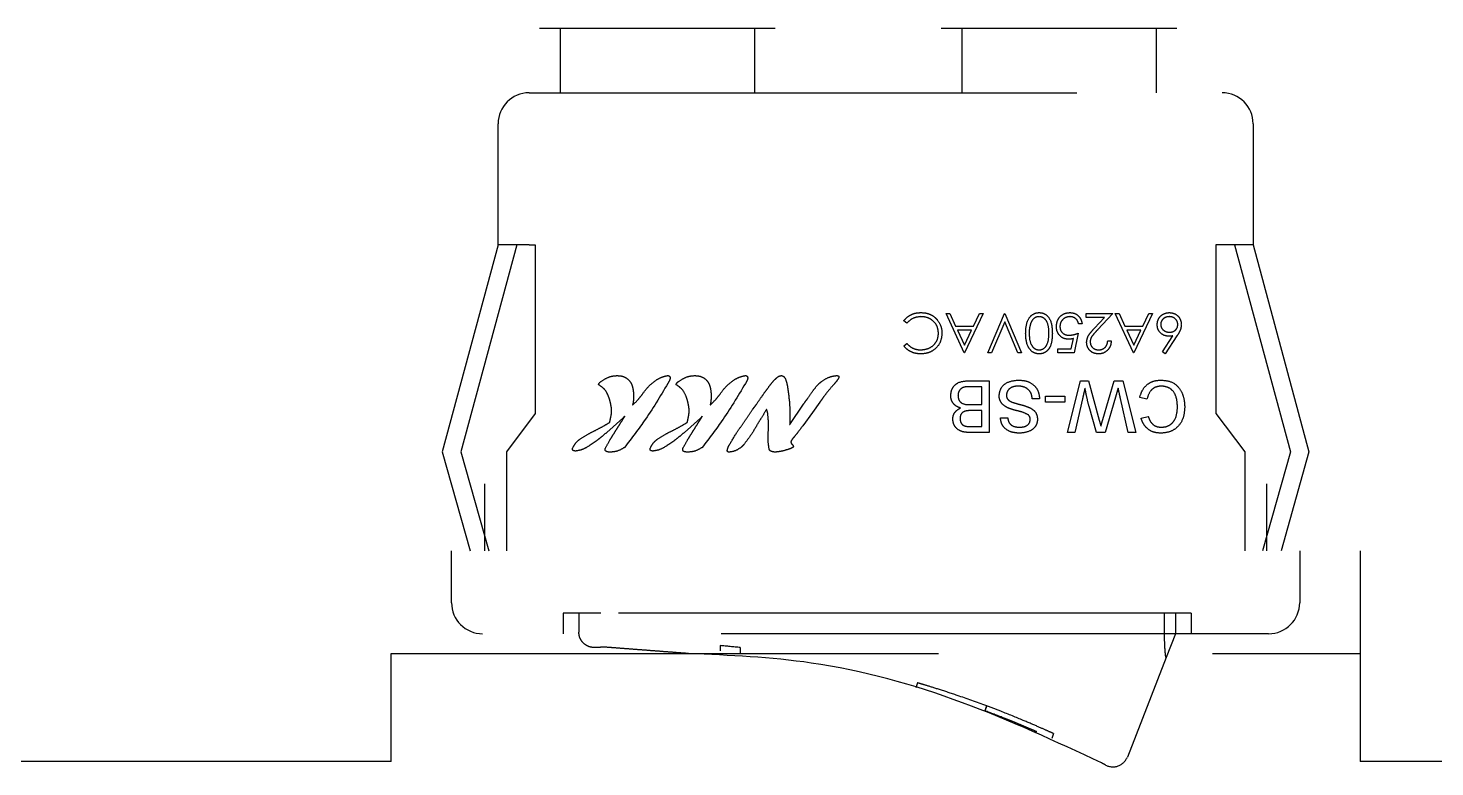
# Paper-space layout '2 DOOR PANEL LAYOUT - A1 Sheet' of a CAD drawing. Extents: x 50 to 825, y 22 to 486.
# Drawn here: x 438.407 to 442.903, y 461.147 to 463.508 of the extents above; entities that cross this region are included whole.
import ezdxf

# ---------------------------------------------------------------- set-up
doc = ezdxf.new("R2010")
doc.units = 0
doc.linetypes.add('HIDDEN', pattern=[0.375, 0.25, -0.125])
doc.layers.add('N-EQPM', color=3, linetype='Continuous', lineweight=25)

psp = doc.layouts.new('2 DOOR PANEL LAYOUT - A1 Sheet')

# ---------------------------------------------------------------- linework, layer by layer
at = {"layer": 'N-EQPM', "linetype": 'HIDDEN', "ltscale": 7}
for p, q in [((440.0415, 463.508), (440.7951, 463.508)), ((440.1076, 463.508), (440.1076, 463.3014)), ((440.729, 463.508), (440.729, 463.3014)), ((441.3249, 463.508), (442.0785, 463.508)), ((441.391, 463.508), (441.391, 463.3014)), ((442.0124, 463.508), (442.0124, 463.3014)), ((440.0084, 463.3014), (442.2232, 463.3014)), ((439.9092, 462.8154), (439.9092, 463.2022)), ((442.3223, 463.2022), (442.3223, 462.8154)), ((439.9092, 462.8154), (439.7307, 462.1543)), ((439.9687, 462.8154), (439.7902, 462.1543)), ((440.0084, 462.8154), (439.9092, 462.8154)), ((440.0084, 462.8154), (440.0282, 462.8154)), ((440.0282, 462.8154), (440.0282, 462.2766)), ((442.2232, 462.8154), (442.2033, 462.8154)), ((442.2033, 462.8154), (442.2033, 462.2766)), ((442.3223, 462.8154), (442.2232, 462.8154)), ((442.2628, 462.8154), (442.4413, 462.1543)), ((442.3223, 462.8154), (442.5008, 462.1543)), ((441.3408, 462.5956), (441.3531, 462.5956)), ((441.3988, 462.47), (441.3408, 462.5956)), ((441.3531, 462.5956), (441.3716, 462.5553)), ((441.46, 462.5956), (441.4004, 462.47)), ((441.4286, 462.5553), (441.4477, 462.5956)), ((441.4477, 462.5956), (441.46, 462.5956)), ((441.4745, 462.47), (441.5276, 462.5956)), ((441.5276, 462.5956), (441.5292, 462.5956)), ((441.5292, 462.5956), (441.5824, 462.47)), ((441.7885, 462.5956), (441.8739, 462.5956)), ((441.7885, 462.5827), (441.7885, 462.5956)), ((441.847, 462.5827), (441.7885, 462.5827)), ((441.8155, 462.5492), (441.847, 462.5827)), ((441.8739, 462.5956), (441.8252, 462.5436)), ((441.8819, 462.5956), (441.8942, 462.5956)), ((441.9399, 462.47), (441.8819, 462.5956)), ((441.8942, 462.5956), (441.9128, 462.5553)), ((442.0011, 462.5956), (441.9415, 462.47)), ((441.9697, 462.5553), (441.9888, 462.5956)), ((441.9888, 462.5956), (442.0011, 462.5956)), ((441.2154, 462.565), (441.2055, 462.5725)), ((441.3716, 462.5553), (441.4286, 462.5553)), ((441.4225, 462.5425), (441.3776, 462.5425)), ((441.3776, 462.5425), (441.3997, 462.4945)), ((441.3997, 462.4945), (441.4225, 462.5425)), ((441.5284, 462.569), (441.4866, 462.47)), ((441.5703, 462.47), (441.5284, 462.569)), ((441.7628, 462.5328), (441.7499, 462.47)), ((441.7756, 462.5634), (441.7644, 462.5634)), ((441.9128, 462.5553), (441.9697, 462.5553)), ((441.9636, 462.5425), (441.9187, 462.5425)), ((441.9187, 462.5425), (441.9408, 462.4945)), ((441.9408, 462.4945), (441.9636, 462.5425)), ((441.2055, 462.493), (441.2154, 462.5006)), ((441.7411, 462.4829), (441.7478, 462.5159)), ((441.8578, 462.5086), (441.869, 462.5086)), ((442.0327, 462.4736), (442.0659, 462.5243)), ((442.0789, 462.5241), (442.0414, 462.4668)), ((441.4004, 462.47), (441.3988, 462.47)), ((441.4866, 462.47), (441.4745, 462.47)), ((441.5824, 462.47), (441.5703, 462.47)), ((441.6983, 462.4829), (441.7411, 462.4829)), ((441.6983, 462.47), (441.6983, 462.4829)), ((441.7499, 462.47), (441.6983, 462.47)), ((441.9415, 462.47), (441.9399, 462.47)), ((442.0414, 462.4668), (442.0327, 462.4736)), ((441.4554, 462.3619), (441.4163, 462.3619)), ((441.4167, 462.3809), (441.4787, 462.3809)), ((441.4554, 462.3046), (441.4554, 462.3619)), ((441.4787, 462.3809), (441.4787, 462.2156)), ((441.7288, 462.2156), (441.7704, 462.3809)), ((441.7704, 462.3809), (441.7961, 462.3809)), ((441.7961, 462.3809), (441.8306, 462.2546)), ((441.842, 462.2573), (441.8778, 462.3809)), ((441.8778, 462.3809), (441.9054, 462.3809)), ((441.9054, 462.3809), (441.947, 462.2156)), ((440.8418, 462.2413), (440.8857, 462.3064)), ((440.9374, 462.3127), (440.914, 462.2796)), ((441.419, 462.3046), (441.4554, 462.3046)), ((441.6398, 462.3237), (441.6165, 462.3237)), ((441.6589, 462.3131), (441.6589, 462.3322)), ((441.6589, 462.3322), (441.7203, 462.3322)), ((441.7203, 462.3131), (441.6589, 462.3131)), ((441.7203, 462.3322), (441.7203, 462.3131)), ((441.7772, 462.3237), (441.7528, 462.2156)), ((441.8824, 462.3284), (441.8497, 462.2156)), ((441.923, 462.2156), (441.8984, 462.3243)), ((441.9831, 462.3226), (441.9597, 462.328)), ((440.0282, 462.2766), (439.9357, 462.1543)), ((440.3079, 462.2619), (440.2567, 462.2158)), ((440.3135, 462.2678), (440.3079, 462.2619)), ((440.3138, 462.2669), (440.3135, 462.2678)), ((440.339, 462.3037), (440.3396, 462.3037)), ((440.5558, 462.2619), (440.5046, 462.2158)), ((440.5614, 462.2678), (440.5558, 462.2619)), ((440.5617, 462.2669), (440.5614, 462.2678)), ((440.5869, 462.3037), (440.5876, 462.3037)), ((440.7239, 462.2903), (440.7287, 462.2968)), ((440.914, 462.2796), (440.8829, 462.2373)), ((441.4554, 462.2856), (441.4214, 462.2856)), ((441.4554, 462.2347), (441.4554, 462.2856)), ((441.5148, 462.2623), (441.5381, 462.2623)), ((441.8217, 462.2156), (441.7981, 462.2984)), ((441.964, 462.2616), (441.9873, 462.2666)), ((442.2033, 462.2766), (442.2959, 462.1543)), ((440.8411, 462.2413), (440.8418, 462.2413)), ((441.4787, 462.2156), (441.4169, 462.2156)), ((441.4239, 462.2347), (441.4554, 462.2347)), ((441.7528, 462.2156), (441.7288, 462.2156)), ((441.8497, 462.2156), (441.8217, 462.2156)), ((441.947, 462.2156), (441.923, 462.2156)), ((439.7307, 462.1543), (439.82, 461.837)), ((439.7902, 462.1543), (439.8795, 461.837)), ((439.9357, 462.1543), (439.9357, 461.837)), ((442.2959, 462.1543), (442.2959, 461.837)), ((442.4413, 462.1543), (442.3521, 461.837)), ((442.5008, 462.1543), (442.4116, 461.837)), ((439.8663, 462.0518), (439.8663, 461.837)), ((442.3653, 462.0518), (442.3653, 461.837)), ((439.7605, 461.6717), (439.7605, 461.837)), ((442.4711, 461.837), (442.4711, 461.6717)), ((442.6645, 461.837), (442.6645, 461.5091)), ((440.1387, 461.6386), (440.1175, 461.6386)), ((440.1175, 461.6386), (440.1175, 461.5725)), ((440.2376, 461.6386), (440.1387, 461.6386)), ((440.1671, 461.6386), (440.1671, 461.578)), ((442.0444, 461.6386), (440.2376, 461.6386)), ((442.0378, 461.6386), (442.0378, 461.5725)), ((442.0863, 461.6386), (442.0444, 461.6386)), ((442.0744, 461.6386), (442.0744, 461.5725)), ((442.124, 461.6386), (442.0863, 461.6386)), ((442.124, 461.6386), (442.124, 461.5725)), ((442.3719, 461.5725), (439.8597, 461.5725)), ((440.1671, 461.578), (440.1671, 461.578)), ((442.0744, 461.5725), (442.0448, 461.4968)), ((439.5671, 461.5091), (442.6645, 461.5091)), ((439.5671, 461.1637), (439.5671, 461.5091)), ((440.619, 461.5345), (440.619, 461.518)), ((440.6833, 461.5282), (440.6833, 461.5117)), ((442.0448, 461.4968), (441.9203, 461.1785)), ((442.6645, 461.5091), (442.6645, 461.1637)), ((441.25, 461.4154), (441.2444, 461.3998)), ((441.4705, 461.342), (441.4648, 461.3265)), ((441.4709, 461.3418), (441.4652, 461.3263)), ((441.6847, 461.2532), (441.679, 461.2376)), ((439.5671, 461.1637), (434.4529, 461.1637)), ((445.8676, 461.1637), (442.6645, 461.1637))]:
    psp.add_line(p, q, dxfattribs=at)
for centre, radius, start, end in [((440.0084, 463.2022), 0.0992, 90, 180), ((442.2232, 463.2022), 0.0992, 0, 90), ((439.8597, 461.6717), 0.0992, 180, 270), ((442.3719, 461.6717), 0.0992, 270, 0), ((440.3343, 458.3142), 3.2329, 83.8036, 84.9476), ((441.8741, 461.1966), 0.0496, 242.0252, 338.6294)]:
    psp.add_arc(centre, radius, start, end, dxfattribs=at)
for points, knots in [([(441.2055, 462.5725), (441.2103, 462.5778), (441.2183, 462.5866), (441.233, 462.5942), (441.2463, 462.5982), (441.2556, 462.5986), (441.2602, 462.5988)], [0, 0, 0, 0, 0.33934, 0.559538, 0.779705, 1, 1, 1, 1]), ([(441.2603, 462.5859), (441.2506, 462.5848), (441.2332, 462.5826), (441.2209, 462.5704), (441.2154, 462.565)], [0, 0, 0, 0, 0.558772, 1, 1, 1, 1]), ([(441.2602, 462.5988), (441.2668, 462.5985), (441.2777, 462.5979), (441.292, 462.5927), (441.3031, 462.5861), (441.309, 462.5799), (441.312, 462.5769)], [0, 0, 0, 0, 0.339838, 0.559927, 0.779959, 1, 1, 1, 1]), ([(441.3167, 462.5329), (441.3157, 462.5411), (441.3138, 462.5573), (441.2981, 462.5748), (441.2794, 462.5846), (441.2667, 462.5855), (441.2603, 462.5859)], [0, 0, 0, 0, 0.279431, 0.558928, 0.779287, 1, 1, 1, 1]), ([(441.312, 462.5769), (441.3172, 462.5693), (441.3265, 462.5556), (441.3275, 462.5393), (441.3279, 462.5321)], [0, 0, 0, 0, 0.55902, 1, 1, 1, 1]), ([(441.5953, 462.5328), (441.596, 462.5479), (441.597, 462.5705), (441.6141, 462.5913), (441.6275, 462.5979), (441.6349, 462.5985), (441.6386, 462.5988)], [0, 0, 0, 0, 0.499383, 0.748751, 0.87438, 1, 1, 1, 1]), ([(441.6383, 462.5859), (441.6348, 462.5855), (441.6279, 462.5847), (441.6174, 462.5775), (441.6136, 462.5693), (441.6113, 462.5644)], [0, 0, 0, 0, 0.280213, 0.560806, 1, 1, 1, 1]), ([(441.6694, 462.5328), (441.6693, 462.5445), (441.6691, 462.5621), (441.6571, 462.5793), (441.6469, 462.585), (441.6411, 462.5856), (441.6383, 462.5859)], [0, 0, 0, 0, 0.500287, 0.749081, 0.874604, 1, 1, 1, 1]), ([(441.6386, 462.5988), (441.6423, 462.5985), (441.6496, 462.5979), (441.663, 462.5914), (441.6794, 462.5702), (441.6802, 462.5478), (441.6806, 462.5328)], [0, 0, 0, 0, 0.125553, 0.251095, 0.50025, 1, 1, 1, 1]), ([(441.6935, 462.5546), (441.6942, 462.5611), (441.6957, 462.5741), (441.707, 462.5893), (441.7219, 462.5977), (441.7322, 462.5984), (441.7373, 462.5988)], [0, 0, 0, 0, 0.279862, 0.559296, 0.779436, 1, 1, 1, 1]), ([(441.7367, 462.5859), (441.732, 462.5854), (441.7225, 462.5843), (441.7121, 462.5757), (441.7057, 462.5652), (441.7051, 462.5578), (441.7048, 462.5541)], [0, 0, 0, 0, 0.279605, 0.559388, 0.779575, 1, 1, 1, 1]), ([(441.7644, 462.5634), (441.7634, 462.5669), (441.7615, 462.574), (441.7538, 462.5812), (441.7452, 462.5852), (441.7395, 462.5857), (441.7367, 462.5859)], [0, 0, 0, 0, 0.28002, 0.559165, 0.779624, 1, 1, 1, 1]), ([(441.7373, 462.5988), (441.7427, 462.5983), (441.7535, 462.5972), (441.7656, 462.5875), (441.7732, 462.5758), (441.7748, 462.5675), (441.7756, 462.5634)], [0, 0, 0, 0, 0.27959, 0.559017, 0.779362, 1, 1, 1, 1]), ([(442.0156, 462.5604), (442.0162, 462.5661), (442.0175, 462.5776), (442.0283, 462.5903), (442.0413, 462.5976), (442.0503, 462.5984), (442.0548, 462.5988)], [0, 0, 0, 0, 0.279611, 0.558955, 0.779475, 1, 1, 1, 1]), ([(442.0542, 462.5859), (442.0504, 462.5856), (442.0427, 462.5848), (442.0337, 462.5783), (442.0278, 462.5701), (442.0272, 462.5641), (442.0269, 462.561)], [0, 0, 0, 0, 0.280042, 0.559939, 0.780012, 1, 1, 1, 1]), ([(442.0816, 462.561), (442.0811, 462.5649), (442.08, 462.5726), (442.0722, 462.5806), (442.0633, 462.5853), (442.0573, 462.5857), (442.0542, 462.5859)], [0, 0, 0, 0, 0.279041, 0.558781, 0.77925, 1, 1, 1, 1]), ([(442.0548, 462.5988), (442.0605, 462.5982), (442.0717, 462.5968), (442.0844, 462.5866), (442.0916, 462.5738), (442.0925, 462.565), (442.0929, 462.5606)], [0, 0, 0, 0, 0.279635, 0.55907, 0.779561, 1, 1, 1, 1]), ([(441.3279, 462.5321), (441.3268, 462.5222), (441.3245, 462.5025), (441.3059, 462.481), (441.2835, 462.4685), (441.2681, 462.4673), (441.2604, 462.4668)], [0, 0, 0, 0, 0.279512, 0.55908, 0.779374, 1, 1, 1, 1]), ([(441.2611, 462.4797), (441.2691, 462.4806), (441.2851, 462.4824), (441.3038, 462.496), (441.315, 462.514), (441.3161, 462.5266), (441.3167, 462.5329)], [0, 0, 0, 0, 0.279865, 0.559533, 0.779673, 1, 1, 1, 1]), ([(441.6386, 462.4668), (441.6349, 462.4671), (441.6275, 462.4677), (441.6141, 462.4742), (441.5971, 462.4952), (441.596, 462.5178), (441.5953, 462.5328)], [0, 0, 0, 0, 0.125616, 0.251232, 0.500607, 1, 1, 1, 1]), ([(441.6113, 462.5644), (441.6097, 462.5586), (441.6068, 462.5482), (441.6066, 462.5375), (441.6065, 462.5328)], [0, 0, 0, 0, 0.559599, 1, 1, 1, 1]), ([(441.6065, 462.5328), (441.607, 462.5211), (441.6077, 462.5037), (441.6194, 462.4864), (441.6296, 462.4806), (441.6354, 462.48), (441.6383, 462.4797)], [0, 0, 0, 0, 0.500057, 0.749047, 0.874596, 1, 1, 1, 1]), ([(441.6383, 462.4797), (441.6411, 462.4799), (441.6469, 462.4805), (441.6545, 462.4849), (441.6606, 462.4911), (441.6689, 462.5064), (441.6692, 462.5211), (441.6694, 462.5328)], [0, 0, 0, 0, 0.125135, 0.250379, 0.375521, 0.500859, 1, 1, 1, 1]), ([(441.6806, 462.5328), (441.6801, 462.5178), (441.6795, 462.4991), (441.6678, 462.4802), (441.6597, 462.4727), (441.6496, 462.4677), (441.6423, 462.4671), (441.6386, 462.4668)], [0, 0, 0, 0, 0.498704, 0.62418, 0.749471, 0.874743, 1, 1, 1, 1]), ([(441.733, 462.5135), (441.727, 462.5141), (441.715, 462.5154), (441.7018, 462.5267), (441.6945, 462.5404), (441.6938, 462.5499), (441.6935, 462.5546)], [0, 0, 0, 0, 0.279656, 0.558998, 0.779286, 1, 1, 1, 1]), ([(441.7048, 462.5541), (441.7052, 462.5497), (441.7062, 462.5411), (441.7146, 462.5316), (441.7249, 462.527), (441.7317, 462.5266), (441.7351, 462.5264)], [0, 0, 0, 0, 0.279541, 0.558629, 0.779084, 1, 1, 1, 1]), ([(441.7351, 462.5264), (441.7404, 462.5269), (441.7499, 462.5279), (441.7588, 462.5313), (441.7628, 462.5328)], [0, 0, 0, 0, 0.559416, 1, 1, 1, 1]), ([(441.7901, 462.5041), (441.7909, 462.5102), (441.7922, 462.5201), (441.8002, 462.5316), (441.8076, 462.5406), (441.8129, 462.5463), (441.8155, 462.5492)], [0, 0, 0, 0, 0.338375, 0.558753, 0.77936, 1, 1, 1, 1]), ([(441.8252, 462.5436), (441.8215, 462.5398), (441.8156, 462.5335), (441.8079, 462.5243), (441.8024, 462.5154), (441.8017, 462.5085), (441.8014, 462.5051)], [0, 0, 0, 0, 0.340542, 0.56085, 0.780599, 1, 1, 1, 1]), ([(442.0529, 462.5231), (442.0474, 462.5238), (442.0363, 462.525), (442.0241, 462.5351), (442.0167, 462.5474), (442.016, 462.556), (442.0156, 462.5604)], [0, 0, 0, 0, 0.279643, 0.559335, 0.779541, 1, 1, 1, 1]), ([(442.0269, 462.561), (442.0274, 462.5571), (442.0286, 462.5492), (442.0368, 462.5413), (442.0459, 462.5367), (442.0521, 462.5362), (442.0552, 462.536)], [0, 0, 0, 0, 0.278758, 0.558607, 0.779181, 1, 1, 1, 1]), ([(442.0552, 462.536), (442.059, 462.5364), (442.0667, 462.537), (442.0755, 462.5436), (442.0808, 462.552), (442.0813, 462.558), (442.0816, 462.561)], [0, 0, 0, 0, 0.280117, 0.559439, 0.779681, 1, 1, 1, 1]), ([(442.0929, 462.5606), (442.0924, 462.5561), (442.0917, 462.5487), (442.0877, 462.5391), (442.0836, 462.5314), (442.0804, 462.5265), (442.0789, 462.5241)], [0, 0, 0, 0, 0.339374, 0.559486, 0.779731, 1, 1, 1, 1]), ([(441.2604, 462.4668), (441.2532, 462.4673), (441.2413, 462.4681), (441.2261, 462.4745), (441.2144, 462.4823), (441.2085, 462.4895), (441.2055, 462.493)], [0, 0, 0, 0, 0.339713, 0.559846, 0.779926, 1, 1, 1, 1]), ([(441.2154, 462.5006), (441.2195, 462.4963), (441.2263, 462.4893), (441.2385, 462.4833), (441.2496, 462.4802), (441.2572, 462.4798), (441.2611, 462.4797)], [0, 0, 0, 0, 0.339355, 0.559445, 0.779726, 1, 1, 1, 1]), ([(441.7478, 462.5159), (441.7451, 462.5152), (441.7403, 462.5138), (441.7352, 462.5136), (441.733, 462.5135)], [0, 0, 0, 0, 0.560064, 1, 1, 1, 1]), ([(441.8281, 462.4668), (441.8225, 462.4673), (441.8113, 462.4684), (441.7988, 462.4786), (441.7913, 462.491), (441.7905, 462.4997), (441.7901, 462.5041)], [0, 0, 0, 0, 0.279891, 0.559188, 0.779573, 1, 1, 1, 1]), ([(441.8014, 462.5051), (441.8019, 462.5012), (441.803, 462.4935), (441.8107, 462.4852), (441.8195, 462.4804), (441.8256, 462.4799), (441.8287, 462.4797)], [0, 0, 0, 0, 0.279126, 0.558978, 0.77935, 1, 1, 1, 1]), ([(441.869, 462.5086), (441.8683, 462.5025), (441.8669, 462.4903), (441.8561, 462.4764), (441.8425, 462.468), (441.8329, 462.4672), (441.8281, 462.4668)], [0, 0, 0, 0, 0.280029, 0.559515, 0.779668, 1, 1, 1, 1]), ([(441.8287, 462.4797), (441.8329, 462.4801), (441.8415, 462.481), (441.8512, 462.4888), (441.8564, 462.4986), (441.8573, 462.5053), (441.8578, 462.5086)], [0, 0, 0, 0, 0.279693, 0.55878, 0.779138, 1, 1, 1, 1]), ([(442.0659, 462.5243), (442.0635, 462.524), (442.0591, 462.5233), (442.0548, 462.5232), (442.0529, 462.5231)], [0, 0, 0, 0, 0.55991, 1, 1, 1, 1]), ([(440.2401, 462.3801), (440.2485, 462.3854), (440.2637, 462.395), (440.2814, 462.3968), (440.2892, 462.3975)], [0, 0, 0, 0, 0.559815, 1, 1, 1, 1]), ([(440.2892, 462.3975), (440.2962, 462.3971), (440.31, 462.3961), (440.3267, 462.3852), (440.3369, 462.3702), (440.3392, 462.3596), (440.3404, 462.3543)], [0, 0, 0, 0, 0.280204, 0.559303, 0.779455, 1, 1, 1, 1]), ([(440.4144, 462.3832), (440.421, 462.387), (440.4327, 462.3938), (440.446, 462.3964), (440.4519, 462.3975)], [0, 0, 0, 0, 0.560868, 1, 1, 1, 1]), ([(440.4519, 462.3975), (440.4533, 462.3974), (440.4554, 462.3972), (440.4575, 462.3952), (440.4589, 462.3928), (440.4594, 462.3892), (440.4586, 462.3865), (440.4582, 462.3851)], [0, 0, 0, 0, 0.248737, 0.374057, 0.499919, 0.749436, 1, 1, 1, 1]), ([(440.488, 462.3801), (440.4965, 462.3854), (440.5116, 462.395), (440.5293, 462.3968), (440.5371, 462.3975)], [0, 0, 0, 0, 0.559815, 1, 1, 1, 1]), ([(440.5371, 462.3975), (440.5441, 462.3971), (440.5579, 462.3961), (440.5746, 462.3852), (440.5848, 462.3702), (440.5871, 462.3596), (440.5883, 462.3543)], [0, 0, 0, 0, 0.280204, 0.559303, 0.779455, 1, 1, 1, 1]), ([(440.6623, 462.3832), (440.6689, 462.387), (440.6807, 462.3938), (440.6939, 462.3964), (440.6998, 462.3975)], [0, 0, 0, 0, 0.560868, 1, 1, 1, 1]), ([(440.6998, 462.3975), (440.7012, 462.3974), (440.7034, 462.3972), (440.7055, 462.3952), (440.7068, 462.3928), (440.7073, 462.3892), (440.7065, 462.3865), (440.7061, 462.3851)], [0, 0, 0, 0, 0.248737, 0.374057, 0.499919, 0.749436, 1, 1, 1, 1]), ([(440.8014, 462.3918), (440.8035, 462.3935), (440.8074, 462.3964), (440.8121, 462.3972), (440.8141, 462.3975)], [0, 0, 0, 0, 0.560818, 1, 1, 1, 1]), ([(440.8141, 462.3975), (440.8157, 462.3974), (440.819, 462.397), (440.8242, 462.3928), (440.8298, 462.3828), (440.8318, 462.3733), (440.8331, 462.367)], [0, 0, 0, 0, 0.124699, 0.24995, 0.499672, 1, 1, 1, 1]), ([(440.9434, 462.379), (440.9517, 462.3844), (440.9664, 462.3941), (440.9837, 462.3965), (440.9914, 462.3975)], [0, 0, 0, 0, 0.56059, 1, 1, 1, 1]), ([(440.9914, 462.3975), (440.9924, 462.3975), (440.9945, 462.3974), (440.997, 462.3964), (440.9982, 462.3947), (440.9986, 462.3926), (440.9981, 462.3911), (440.9978, 462.3901)], [0, 0, 0, 0, 0.25053, 0.499207, 0.624418, 0.74975, 1, 1, 1, 1]), ([(440.2306, 462.3704), (440.232, 462.3726), (440.2346, 462.3764), (440.2384, 462.3789), (440.2401, 462.3801)], [0, 0, 0, 0, 0.557957, 1, 1, 1, 1]), ([(440.2348, 462.3654), (440.2337, 462.366), (440.2322, 462.367), (440.2305, 462.3688), (440.2306, 462.3699), (440.2306, 462.3704)], [0, 0, 0, 0, 0.559164, 0.782882, 1, 1, 1, 1]), ([(440.2619, 462.3318), (440.2585, 462.3394), (440.2523, 462.353), (440.2402, 462.3616), (440.2348, 462.3654)], [0, 0, 0, 0, 0.561021, 1, 1, 1, 1]), ([(440.4562, 462.3802), (440.4318, 462.339), (440.3883, 462.2654), (440.3363, 462.1977), (440.3135, 462.1679)], [0, 0, 0, 0, 0.56028, 1, 1, 1, 1]), ([(440.3404, 462.3543), (440.3415, 462.3463), (440.3433, 462.332), (440.3416, 462.3177), (440.3408, 462.3114)], [0, 0, 0, 0, 0.55994, 1, 1, 1, 1]), ([(440.3707, 462.3384), (440.3777, 462.348), (440.3902, 462.3649), (440.407, 462.3776), (440.4144, 462.3832)], [0, 0, 0, 0, 0.560569, 1, 1, 1, 1]), ([(440.4582, 462.3851), (440.4579, 462.3842), (440.4573, 462.3825), (440.4565, 462.3809), (440.4562, 462.3802)], [0, 0, 0, 0, 0.56, 1, 1, 1, 1]), ([(440.4828, 462.3654), (440.4816, 462.366), (440.4801, 462.367), (440.4784, 462.3688), (440.4785, 462.3699), (440.4786, 462.3704)], [0, 0, 0, 0, 0.559164, 0.782882, 1, 1, 1, 1]), ([(440.4786, 462.3704), (440.48, 462.3726), (440.4825, 462.3764), (440.4863, 462.3789), (440.488, 462.3801)], [0, 0, 0, 0, 0.557957, 1, 1, 1, 1]), ([(440.5099, 462.3318), (440.5064, 462.3394), (440.5002, 462.353), (440.4881, 462.3616), (440.4828, 462.3654)], [0, 0, 0, 0, 0.561021, 1, 1, 1, 1]), ([(440.7041, 462.3802), (440.6797, 462.339), (440.6362, 462.2654), (440.5842, 462.1977), (440.5614, 462.1679)], [0, 0, 0, 0, 0.56028, 1, 1, 1, 1]), ([(440.5883, 462.3543), (440.5894, 462.3463), (440.5912, 462.332), (440.5895, 462.3177), (440.5887, 462.3114)], [0, 0, 0, 0, 0.55994, 1, 1, 1, 1]), ([(440.6186, 462.3384), (440.6256, 462.348), (440.6381, 462.3649), (440.6549, 462.3776), (440.6623, 462.3832)], [0, 0, 0, 0, 0.560569, 1, 1, 1, 1]), ([(440.7061, 462.3851), (440.7058, 462.3842), (440.7052, 462.3825), (440.7044, 462.3809), (440.7041, 462.3802)], [0, 0, 0, 0, 0.56, 1, 1, 1, 1]), ([(440.7334, 462.3036), (440.7399, 462.3131), (440.7505, 462.3286), (440.7658, 462.3499), (440.779, 462.3678), (440.7886, 462.3791), (440.7934, 462.3847)], [0, 0, 0, 0, 0.340024, 0.560038, 0.780049, 1, 1, 1, 1]), ([(440.7934, 462.3847), (440.7949, 462.3861), (440.7974, 462.3886), (440.8002, 462.3909), (440.8014, 462.3918)], [0, 0, 0, 0, 0.559913, 1, 1, 1, 1]), ([(440.8331, 462.367), (440.8362, 462.3471), (440.8417, 462.3115), (440.842, 462.2756), (440.8421, 462.2598)], [0, 0, 0, 0, 0.559976, 1, 1, 1, 1]), ([(440.8983, 462.3238), (440.9037, 462.3322), (440.9133, 462.3471), (440.9248, 462.3607), (440.9299, 462.3667)], [0, 0, 0, 0, 0.560169, 1, 1, 1, 1]), ([(440.9299, 462.3667), (440.9323, 462.3692), (440.9365, 462.3735), (440.9413, 462.3773), (440.9434, 462.379)], [0, 0, 0, 0, 0.559933, 1, 1, 1, 1]), ([(440.9833, 462.3705), (440.9764, 462.3626), (440.9641, 462.3485), (440.9528, 462.3336), (440.9478, 462.327)], [0, 0, 0, 0, 0.559959, 1, 1, 1, 1]), ([(440.9978, 462.3901), (440.9955, 462.3862), (440.9912, 462.3792), (440.9857, 462.3732), (440.9833, 462.3705)], [0, 0, 0, 0, 0.559016, 1, 1, 1, 1]), ([(441.3558, 462.3336), (441.3564, 462.339), (441.3574, 462.3499), (441.3654, 462.3647), (441.3847, 462.3797), (441.4035, 462.3804), (441.4167, 462.3809)], [0, 0, 0, 0, 0.187143, 0.374319, 0.560786, 1, 1, 1, 1]), ([(441.4022, 462.3611), (441.3985, 462.3602), (441.3913, 462.3584), (441.3836, 462.3508), (441.3797, 462.342), (441.3793, 462.3362), (441.3791, 462.3332)], [0, 0, 0, 0, 0.28029, 0.559018, 0.779402, 1, 1, 1, 1]), ([(441.4163, 462.3619), (441.4137, 462.3619), (441.4089, 462.3619), (441.4043, 462.3613), (441.4022, 462.3611)], [0, 0, 0, 0, 0.560099, 1, 1, 1, 1]), ([(441.5105, 462.334), (441.5118, 462.3421), (441.5145, 462.3582), (441.5369, 462.3792), (441.5578, 462.3816), (441.5705, 462.383)], [0, 0, 0, 0, 0.279942, 0.56008, 1, 1, 1, 1]), ([(441.5716, 462.364), (441.5666, 462.3637), (441.5567, 462.363), (441.5439, 462.357), (441.5355, 462.3468), (441.5344, 462.339), (441.5338, 462.3351)], [0, 0, 0, 0, 0.280917, 0.560813, 0.780502, 1, 1, 1, 1]), ([(441.5705, 462.383), (441.5802, 462.3826), (441.5994, 462.3816), (441.6236, 462.3677), (441.6372, 462.3463), (441.6389, 462.3312), (441.6398, 462.3237)], [0, 0, 0, 0, 0.280814, 0.559563, 0.77962, 1, 1, 1, 1]), ([(441.6165, 462.3237), (441.6155, 462.33), (441.6137, 462.3426), (441.6014, 462.3563), (441.5864, 462.3629), (441.5765, 462.3636), (441.5716, 462.364)], [0, 0, 0, 0, 0.280632, 0.558674, 0.779197, 1, 1, 1, 1]), ([(441.7849, 462.3578), (441.7835, 462.3514), (441.7809, 462.3401), (441.7784, 462.3287), (441.7772, 462.3237)], [0, 0, 0, 0, 0.559999, 1, 1, 1, 1]), ([(441.7981, 462.2984), (441.7953, 462.3095), (441.7904, 462.3291), (441.7866, 462.3491), (441.7849, 462.3578)], [0, 0, 0, 0, 0.559998, 1, 1, 1, 1]), ([(441.8909, 462.3578), (441.8893, 462.3523), (441.8865, 462.3425), (441.8836, 462.3328), (441.8824, 462.3284)], [0, 0, 0, 0, 0.560001, 1, 1, 1, 1]), ([(441.8984, 462.3243), (441.897, 462.3306), (441.8945, 462.3417), (441.892, 462.3529), (441.8909, 462.3578)], [0, 0, 0, 0, 0.56, 1, 1, 1, 1]), ([(441.9597, 462.328), (441.9625, 462.3365), (441.968, 462.3534), (441.9854, 462.3718), (442.0063, 462.3817), (442.0203, 462.3826), (442.0272, 462.383)], [0, 0, 0, 0, 0.280256, 0.559546, 0.779589, 1, 1, 1, 1]), ([(442.0294, 462.364), (442.0231, 462.3634), (442.0104, 462.3621), (441.991, 462.3481), (441.9861, 462.3323), (441.9831, 462.3226)], [0, 0, 0, 0, 0.280711, 0.560905, 1, 1, 1, 1]), ([(442.0272, 462.383), (442.0396, 462.3821), (442.0643, 462.3803), (442.0904, 462.3552), (442.1018, 462.3258), (442.1032, 462.3066), (442.1038, 462.2971)], [0, 0, 0, 0, 0.279955, 0.558088, 0.778912, 1, 1, 1, 1]), ([(442.0805, 462.297), (442.0801, 462.3058), (442.0791, 462.3235), (442.0695, 462.3473), (442.0503, 462.3615), (442.0364, 462.3632), (442.0294, 462.364)], [0, 0, 0, 0, 0.281245, 0.560716, 0.780138, 1, 1, 1, 1]), ([(440.2688, 462.3088), (440.2677, 462.3131), (440.2659, 462.321), (440.2632, 462.3285), (440.2619, 462.3318)], [0, 0, 0, 0, 0.559926, 1, 1, 1, 1]), ([(440.2661, 462.248), (440.2675, 462.2548), (440.27, 462.266), (440.2724, 462.2819), (440.2715, 462.2955), (440.2697, 462.3043), (440.2688, 462.3088)], [0, 0, 0, 0, 0.340183, 0.560168, 0.779941, 1, 1, 1, 1]), ([(440.3408, 462.3114), (440.3406, 462.31), (440.3402, 462.3073), (440.3393, 462.3048), (440.339, 462.3037)], [0, 0, 0, 0, 0.559683, 1, 1, 1, 1]), ([(440.3396, 462.3037), (440.3459, 462.3098), (440.3572, 462.3206), (440.3665, 462.333), (440.3707, 462.3384)], [0, 0, 0, 0, 0.559772, 1, 1, 1, 1]), ([(440.5167, 462.3088), (440.5157, 462.3131), (440.5139, 462.321), (440.5111, 462.3285), (440.5099, 462.3318)], [0, 0, 0, 0, 0.559926, 1, 1, 1, 1]), ([(440.514, 462.248), (440.5155, 462.2548), (440.5179, 462.266), (440.5204, 462.2819), (440.5194, 462.2955), (440.5176, 462.3043), (440.5167, 462.3088)], [0, 0, 0, 0, 0.340183, 0.560168, 0.779941, 1, 1, 1, 1]), ([(440.5887, 462.3114), (440.5885, 462.31), (440.5881, 462.3073), (440.5872, 462.3048), (440.5869, 462.3037)], [0, 0, 0, 0, 0.559683, 1, 1, 1, 1]), ([(440.5876, 462.3037), (440.5938, 462.3098), (440.6051, 462.3206), (440.6145, 462.333), (440.6186, 462.3384)], [0, 0, 0, 0, 0.559772, 1, 1, 1, 1]), ([(440.8857, 462.3064), (440.8869, 462.3081), (440.8891, 462.3112), (440.8912, 462.3144), (440.8922, 462.3158)], [0, 0, 0, 0, 0.559781, 1, 1, 1, 1]), ([(440.8922, 462.3158), (440.8933, 462.3173), (440.8952, 462.32), (440.8974, 462.3226), (440.8983, 462.3238)], [0, 0, 0, 0, 0.559991, 1, 1, 1, 1]), ([(440.9478, 462.327), (440.9459, 462.3243), (440.9425, 462.3195), (440.939, 462.3148), (440.9374, 462.3127)], [0, 0, 0, 0, 0.559995, 1, 1, 1, 1]), ([(441.387, 462.294), (441.3822, 462.2958), (441.3726, 462.2993), (441.3624, 462.3096), (441.3567, 462.3216), (441.3561, 462.3296), (441.3558, 462.3336)], [0, 0, 0, 0, 0.280211, 0.55967, 0.779709, 1, 1, 1, 1]), ([(441.3791, 462.3332), (441.3797, 462.3285), (441.3804, 462.3214), (441.3858, 462.3136), (441.397, 462.3048), (441.4092, 462.3047), (441.419, 462.3046)], [0, 0, 0, 0, 0.249802, 0.375546, 0.501154, 1, 1, 1, 1]), ([(441.5392, 462.294), (441.5348, 462.2963), (441.5261, 462.3007), (441.5166, 462.3108), (441.5113, 462.3225), (441.5108, 462.3302), (441.5105, 462.334)], [0, 0, 0, 0, 0.280371, 0.559909, 0.779859, 1, 1, 1, 1]), ([(441.5338, 462.3351), (441.5341, 462.3323), (441.5346, 462.3266), (441.5407, 462.3179), (441.5474, 462.3147), (441.5514, 462.3128)], [0, 0, 0, 0, 0.280089, 0.55997, 1, 1, 1, 1]), ([(441.5514, 462.3128), (441.558, 462.3107), (441.5687, 462.3073), (441.584, 462.3034), (441.5968, 462.2998), (441.6049, 462.2963), (441.609, 462.2945)], [0, 0, 0, 0, 0.339939, 0.560025, 0.780082, 1, 1, 1, 1]), ([(440.2959, 462.2384), (440.2992, 462.2437), (440.3052, 462.2532), (440.3112, 462.2627), (440.3138, 462.2669)], [0, 0, 0, 0, 0.559992, 1, 1, 1, 1]), ([(440.5438, 462.2384), (440.5471, 462.2437), (440.5531, 462.2532), (440.5591, 462.2627), (440.5617, 462.2669)], [0, 0, 0, 0, 0.559992, 1, 1, 1, 1]), ([(440.647, 462.1738), (440.655, 462.1874), (440.6683, 462.2099), (440.6889, 462.2398), (440.7063, 462.2651), (440.718, 462.2819), (440.7239, 462.2903)], [0, 0, 0, 0, 0.339888, 0.559924, 0.779962, 1, 1, 1, 1]), ([(440.7287, 462.2968), (440.7295, 462.2981), (440.7311, 462.3004), (440.7327, 462.3026), (440.7334, 462.3036)], [0, 0, 0, 0, 0.559999, 1, 1, 1, 1]), ([(440.7676, 462.2894), (440.7619, 462.2805), (440.7518, 462.2645), (440.742, 462.2483), (440.7377, 462.2412)], [0, 0, 0, 0, 0.559994, 1, 1, 1, 1]), ([(440.7707, 462.2786), (440.7702, 462.2806), (440.7694, 462.2843), (440.7682, 462.2878), (440.7676, 462.2894)], [0, 0, 0, 0, 0.559754, 1, 1, 1, 1]), ([(440.7728, 462.2166), (440.7732, 462.2282), (440.774, 462.2489), (440.7717, 462.2695), (440.7707, 462.2786)], [0, 0, 0, 0, 0.560233, 1, 1, 1, 1]), ([(440.8421, 462.2598), (440.842, 462.2563), (440.842, 462.2502), (440.8414, 462.244), (440.8411, 462.2413)], [0, 0, 0, 0, 0.559951, 1, 1, 1, 1]), ([(441.3622, 462.2585), (441.3627, 462.2628), (441.3636, 462.2713), (441.3716, 462.2849), (441.3812, 462.2906), (441.387, 462.294)], [0, 0, 0, 0, 0.280336, 0.5608, 1, 1, 1, 1]), ([(441.4015, 462.2836), (441.3989, 462.2826), (441.3936, 462.2804), (441.3867, 462.2724), (441.386, 462.265), (441.3855, 462.2605)], [0, 0, 0, 0, 0.280869, 0.561063, 1, 1, 1, 1]), ([(441.3855, 462.2605), (441.386, 462.256), (441.3867, 462.2493), (441.3918, 462.2417), (441.403, 462.2339), (441.4146, 462.2344), (441.4239, 462.2347)], [0, 0, 0, 0, 0.249512, 0.375019, 0.500244, 1, 1, 1, 1]), ([(441.4214, 462.2856), (441.4176, 462.2856), (441.4109, 462.2856), (441.4044, 462.2842), (441.4015, 462.2836)], [0, 0, 0, 0, 0.560393, 1, 1, 1, 1]), ([(441.576, 462.2135), (441.5679, 462.214), (441.5515, 462.2151), (441.5304, 462.2255), (441.5174, 462.243), (441.5156, 462.2558), (441.5148, 462.2623)], [0, 0, 0, 0, 0.280797, 0.560151, 0.779877, 1, 1, 1, 1]), ([(441.5381, 462.2623), (441.539, 462.2573), (441.5407, 462.2475), (441.5541, 462.234), (441.5671, 462.2331), (441.5751, 462.2326)], [0, 0, 0, 0, 0.281097, 0.560287, 1, 1, 1, 1]), ([(441.6042, 462.2719), (441.5972, 462.2754), (441.5857, 462.2811), (441.5681, 462.2849), (441.5534, 462.2888), (441.5439, 462.2923), (441.5392, 462.294)], [0, 0, 0, 0, 0.338408, 0.558974, 0.779535, 1, 1, 1, 1]), ([(441.6101, 462.2573), (441.6098, 462.2603), (441.6093, 462.2658), (441.6058, 462.27), (441.6042, 462.2719)], [0, 0, 0, 0, 0.559617, 1, 1, 1, 1]), ([(441.609, 462.2945), (441.6127, 462.2924), (441.6202, 462.2882), (441.6308, 462.2766), (441.6324, 462.2655), (441.6334, 462.2588)], [0, 0, 0, 0, 0.281445, 0.562273, 1, 1, 1, 1]), ([(442.0277, 462.2135), (442.0196, 462.2141), (442.0034, 462.2153), (441.9836, 462.2273), (441.9703, 462.2436), (441.9661, 462.2556), (441.964, 462.2616)], [0, 0, 0, 0, 0.280081, 0.559449, 0.779549, 1, 1, 1, 1]), ([(441.9873, 462.2666), (441.9891, 462.2614), (441.9928, 462.2512), (442.003, 462.2394), (442.016, 462.2334), (442.0245, 462.2328), (442.0288, 462.2326)], [0, 0, 0, 0, 0.280553, 0.559739, 0.779654, 1, 1, 1, 1]), ([(442.1038, 462.2971), (442.1029, 462.2851), (442.1012, 462.2613), (442.0828, 462.2321), (442.0557, 462.2161), (442.037, 462.2144), (442.0277, 462.2135)], [0, 0, 0, 0, 0.280492, 0.55957, 0.779615, 1, 1, 1, 1]), ([(442.0288, 462.2326), (442.0347, 462.233), (442.0463, 462.2338), (442.0619, 462.2427), (442.078, 462.263), (442.0795, 462.283), (442.0805, 462.297)], [0, 0, 0, 0, 0.187223, 0.373906, 0.560736, 1, 1, 1, 1]), ([(440.1704, 462.1941), (440.1797, 462.2), (440.1963, 462.2106), (440.2138, 462.2194), (440.2216, 462.2232)], [0, 0, 0, 0, 0.559833, 1, 1, 1, 1]), ([(440.2567, 462.2158), (440.2505, 462.2106), (440.2404, 462.2022), (440.2261, 462.1906), (440.2134, 462.1815), (440.2046, 462.1759), (440.2002, 462.1731)], [0, 0, 0, 0, 0.340016, 0.560015, 0.780002, 1, 1, 1, 1]), ([(440.2216, 462.2232), (440.2301, 462.2276), (440.2452, 462.2353), (440.2597, 462.2441), (440.2661, 462.248)], [0, 0, 0, 0, 0.560011, 1, 1, 1, 1]), ([(440.2524, 462.1656), (440.2569, 462.1741), (440.2643, 462.1881), (440.276, 462.2068), (440.2859, 462.2226), (440.2925, 462.2332), (440.2959, 462.2384)], [0, 0, 0, 0, 0.339802, 0.559868, 0.779933, 1, 1, 1, 1]), ([(440.4183, 462.1941), (440.4276, 462.2), (440.4442, 462.2106), (440.4618, 462.2194), (440.4695, 462.2232)], [0, 0, 0, 0, 0.559833, 1, 1, 1, 1]), ([(440.5046, 462.2158), (440.4985, 462.2106), (440.4883, 462.2022), (440.474, 462.1906), (440.4613, 462.1815), (440.4525, 462.1759), (440.4481, 462.1731)], [0, 0, 0, 0, 0.340016, 0.560015, 0.780002, 1, 1, 1, 1]), ([(440.4695, 462.2232), (440.478, 462.2276), (440.4931, 462.2353), (440.5076, 462.2441), (440.514, 462.248)], [0, 0, 0, 0, 0.560011, 1, 1, 1, 1]), ([(440.5003, 462.1656), (440.5048, 462.1741), (440.5123, 462.1881), (440.5239, 462.2068), (440.5338, 462.2226), (440.5405, 462.2332), (440.5438, 462.2384)], [0, 0, 0, 0, 0.339802, 0.559868, 0.779933, 1, 1, 1, 1]), ([(440.7377, 462.2412), (440.7305, 462.2288), (440.7177, 462.2067), (440.702, 462.1866), (440.6951, 462.1777)], [0, 0, 0, 0, 0.560188, 1, 1, 1, 1]), ([(440.776, 462.161), (440.7742, 462.1713), (440.771, 462.1897), (440.7722, 462.2083), (440.7728, 462.2166)], [0, 0, 0, 0, 0.558013, 1, 1, 1, 1]), ([(440.8829, 462.2373), (440.8779, 462.2304), (440.869, 462.218), (440.8593, 462.2062), (440.8551, 462.201)], [0, 0, 0, 0, 0.56001, 1, 1, 1, 1]), ([(441.4169, 462.2156), (441.4095, 462.2159), (441.3949, 462.2164), (441.3758, 462.2255), (441.3645, 462.2413), (441.363, 462.2528), (441.3622, 462.2585)], [0, 0, 0, 0, 0.281116, 0.560026, 0.780112, 1, 1, 1, 1]), ([(441.5751, 462.2326), (441.5796, 462.2328), (441.5886, 462.2331), (441.6005, 462.2377), (441.6087, 462.2466), (441.6096, 462.2537), (441.6101, 462.2573)], [0, 0, 0, 0, 0.28129, 0.56082, 0.78068, 1, 1, 1, 1]), ([(441.6334, 462.2588), (441.6329, 462.2537), (441.6318, 462.2435), (441.6235, 462.2301), (441.6056, 462.2164), (441.5882, 462.2147), (441.576, 462.2135)], [0, 0, 0, 0, 0.187029, 0.374124, 0.56114, 1, 1, 1, 1]), ([(441.8306, 462.2546), (441.8316, 462.2511), (441.8333, 462.2447), (441.835, 462.2384), (441.8358, 462.2356)], [0, 0, 0, 0, 0.560007, 1, 1, 1, 1]), ([(441.8358, 462.2356), (441.837, 462.2396), (441.839, 462.2469), (441.8411, 462.2541), (441.842, 462.2573)], [0, 0, 0, 0, 0.559999, 1, 1, 1, 1]), ([(440.1478, 462.166), (440.151, 462.1721), (440.1566, 462.183), (440.1662, 462.1907), (440.1704, 462.1941)], [0, 0, 0, 0, 0.558669, 1, 1, 1, 1]), ([(440.2002, 462.1731), (440.1928, 462.1684), (440.1795, 462.16), (440.164, 462.1575), (440.1572, 462.1563)], [0, 0, 0, 0, 0.56105, 1, 1, 1, 1]), ([(440.3957, 462.166), (440.3989, 462.1721), (440.4046, 462.183), (440.4141, 462.1907), (440.4183, 462.1941)], [0, 0, 0, 0, 0.558669, 1, 1, 1, 1]), ([(440.4481, 462.1731), (440.4407, 462.1684), (440.4274, 462.16), (440.4119, 462.1575), (440.4051, 462.1563)], [0, 0, 0, 0, 0.56105, 1, 1, 1, 1]), ([(440.6436, 462.1658), (440.6441, 462.1673), (440.645, 462.1701), (440.6464, 462.1727), (440.647, 462.1738)], [0, 0, 0, 0, 0.560041, 1, 1, 1, 1]), ([(440.6951, 462.1777), (440.6934, 462.1757), (440.6902, 462.1721), (440.6866, 462.169), (440.685, 462.1677)], [0, 0, 0, 0, 0.559907, 1, 1, 1, 1]), ([(440.8527, 462.1701), (440.8518, 462.169), (440.8499, 462.1668), (440.845, 462.1647), (440.8414, 462.1634), (440.8393, 462.1626)], [0, 0, 0, 0, 0.277281, 0.559301, 1, 1, 1, 1]), ([(440.8456, 462.1877), (440.8454, 462.1865), (440.8449, 462.1842), (440.8466, 462.1802), (440.8486, 462.178), (440.8499, 462.1766)], [0, 0, 0, 0, 0.279009, 0.560059, 1, 1, 1, 1]), ([(440.8551, 462.201), (440.853, 462.1987), (440.8494, 462.1946), (440.8467, 462.1898), (440.8456, 462.1877)], [0, 0, 0, 0, 0.560494, 1, 1, 1, 1]), ([(440.8499, 462.1766), (440.8508, 462.1756), (440.8522, 462.1742), (440.853, 462.1718), (440.8528, 462.1707), (440.8527, 462.1701)], [0, 0, 0, 0, 0.558792, 0.779966, 1, 1, 1, 1]), ([(440.1572, 462.1563), (440.1558, 462.1564), (440.153, 462.1565), (440.1495, 462.1576), (440.1475, 462.1597), (440.1468, 462.1626), (440.1474, 462.1646), (440.1478, 462.166)], [0, 0, 0, 0, 0.250699, 0.500495, 0.625267, 0.750517, 1, 1, 1, 1]), ([(440.2683, 462.153), (440.2639, 462.153), (440.2585, 462.153), (440.2528, 462.1563), (440.2509, 462.1604), (440.2518, 462.1635), (440.2524, 462.1656)], [0, 0, 0, 0, 0.500464, 0.625537, 0.750791, 1, 1, 1, 1]), ([(440.3135, 462.1679), (440.3056, 462.1632), (440.2917, 462.1547), (440.2754, 462.1535), (440.2683, 462.153)], [0, 0, 0, 0, 0.559133, 1, 1, 1, 1]), ([(440.4051, 462.1563), (440.4037, 462.1564), (440.4009, 462.1565), (440.3974, 462.1576), (440.3955, 462.1597), (440.3948, 462.1626), (440.3953, 462.1646), (440.3957, 462.166)], [0, 0, 0, 0, 0.250699, 0.500495, 0.625267, 0.750517, 1, 1, 1, 1]), ([(440.5162, 462.153), (440.5119, 462.153), (440.5064, 462.153), (440.5007, 462.1563), (440.4988, 462.1604), (440.4997, 462.1635), (440.5003, 462.1656)], [0, 0, 0, 0, 0.500464, 0.625537, 0.750791, 1, 1, 1, 1]), ([(440.5614, 462.1679), (440.5536, 462.1632), (440.5396, 462.1547), (440.5234, 462.1535), (440.5162, 462.153)], [0, 0, 0, 0, 0.559133, 1, 1, 1, 1]), ([(440.648, 462.153), (440.6465, 462.153), (440.6447, 462.1531), (440.6429, 462.1544), (440.642, 462.1555), (440.6414, 462.1596), (440.6426, 462.163), (440.6436, 462.1658)], [0, 0, 0, 0, 0.24913, 0.312069, 0.375093, 0.499899, 1, 1, 1, 1]), ([(440.685, 462.1677), (440.6787, 462.1634), (440.6674, 462.1556), (440.6539, 462.1538), (440.648, 462.153)], [0, 0, 0, 0, 0.560509, 1, 1, 1, 1]), ([(440.7955, 462.153), (440.7913, 462.1532), (440.7855, 462.1535), (440.7789, 462.1571), (440.7769, 462.1597), (440.776, 462.161)], [0, 0, 0, 0, 0.559513, 0.78002, 1, 1, 1, 1]), ([(440.8393, 462.1626), (440.8313, 462.16), (440.817, 462.1553), (440.8021, 462.1537), (440.7955, 462.153)], [0, 0, 0, 0, 0.560275, 1, 1, 1, 1]), ([(440.2184, 461.5285), (440.2178, 461.5285), (440.2136, 461.5284), (440.2037, 461.5295), (440.1898, 461.5352), (440.1773, 461.5465), (440.1687, 461.5613), (440.1676, 461.5725), (440.1671, 461.578)], [0, 0, 0, 0, 0.023596, 0.160911, 0.370811, 0.580578, 0.790288, 1, 1, 1, 1]), ([(442.0378, 461.5725), (442.0382, 461.5575), (442.0388, 461.5375), (442.0403, 461.5147), (442.0414, 461.5039), (442.0426, 461.4973), (442.0437, 461.4949), (442.0444, 461.4962), (442.0448, 461.4968)], [0, 0, 0, 0, 0.437449, 0.585251, 0.733863, 0.824662, 0.91625, 1, 1, 1, 1]), ([(440.2525, 461.5295), (440.2507, 461.5295), (440.2472, 461.5294), (440.2428, 461.5293), (440.2396, 461.5292), (440.2389, 461.5292), (440.2386, 461.5291)], [0, 0, 0, 0, 0.253473, 0.506864, 0.762483, 1, 1, 1, 1]), ([(441.8379, 461.1596), (441.6917, 461.2278), (441.3951, 461.3661), (440.9463, 461.4906), (440.6493, 461.5034), (440.5182, 461.5091)], [0, 0, 0, 0, 0.352055, 0.714002, 1, 1, 1, 1]), ([(441.4709, 461.3418), (441.4389, 461.3534), (441.3852, 461.3729), (441.3175, 461.3949), (441.2754, 461.4079), (441.2531, 461.4145), (441.251, 461.4151), (441.25, 461.4154)], [0, 0, 0, 0, 0.285792, 0.480227, 0.675602, 0.857209, 1, 1, 1, 1]), ([(441.6312, 461.259), (441.6299, 461.2596), (441.6272, 461.2608), (441.602, 461.2717), (441.5668, 461.2865), (441.5202, 461.3054), (441.4847, 461.3189), (441.4648, 461.3265)], [0, 0, 0, 0, 0.198303, 0.39885, 0.569618, 0.758027, 1, 1, 1, 1]), ([(441.6847, 461.2532), (441.6813, 461.2547), (441.6757, 461.2573), (441.6375, 461.2744), (441.5849, 461.297), (441.5264, 461.3208), (441.486, 461.3361), (441.4709, 461.3418)], [0, 0, 0, 0, 0.265415, 0.448585, 0.632354, 0.862895, 1, 1, 1, 1]), ([(441.8508, 461.1528), (441.8507, 461.1529), (441.8503, 461.1531), (441.8478, 461.1544), (441.8441, 461.1564), (441.8405, 461.1583), (441.8384, 461.1594), (441.8379, 461.1596)], [0, 0, 0, 0, 0.233193, 0.466449, 0.698074, 0.92735, 1, 1, 1, 1])]:
    psp.add_open_spline(points, degree=3, knots=knots, dxfattribs=at)
for points in [[(440.2386, 461.5291), (440.2184, 461.5285)], [(440.5182, 461.5091), (440.2525, 461.5295)]]:
    psp.add_open_spline(points, degree=1, dxfattribs=at)

doc.saveas('drawing.dxf')
